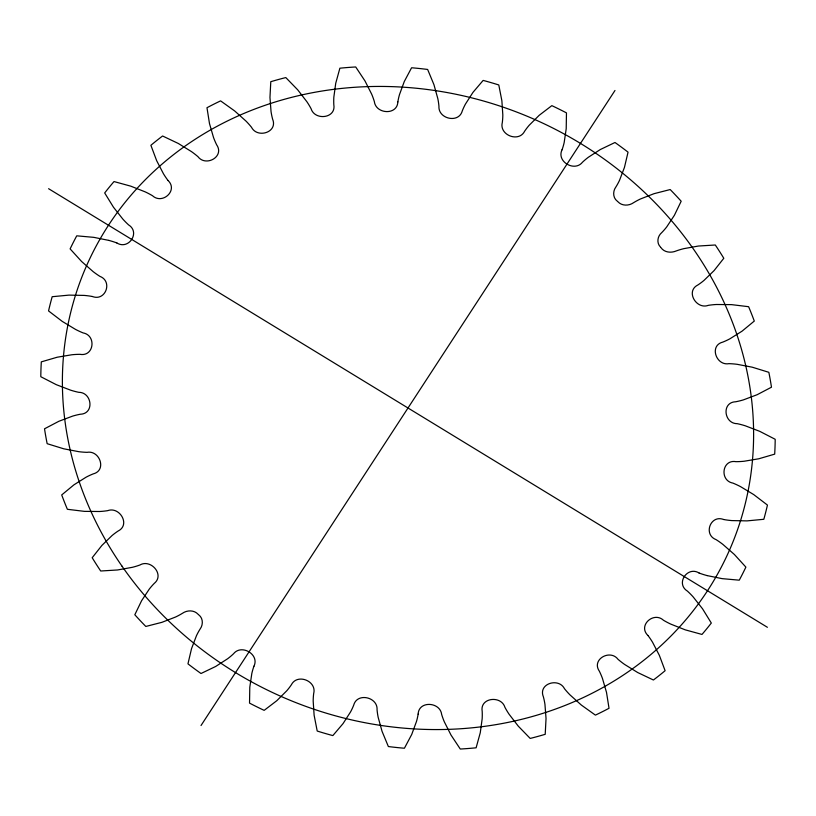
<?xml version="1.0" encoding="UTF-8"?>
<svg xmlns="http://www.w3.org/2000/svg" width="816" height="816" viewBox="0 0 816 816"><rect width="100%" height="100%" fill="white"/><g stroke="black" fill="none" stroke-linecap="round" stroke-linejoin="round"><path stroke-width="1.22" d="M397.861 101.908C397.259 115.566 375.839 114.148 374.35 101.572A78.316 70.207 24.3 0 0 371.668 94.156L365.007 80.978L355.715 66.963A373.473 334.815 24.3 0 0 339.884 68.197L335.733 83.263L333.846 97.104A78.316 70.207 24.3 0 0 333.815 104.734C336.253 118.493 314.772 120.829 311.069 108.681A78.316 70.207 24.3 0 0 306.918 101.776L297.728 89.852L285.804 77.571A373.473 334.815 24.3 0 0 270.79 81.692L269.963 97.461L271.045 111.598A78.316 70.207 24.3 0 0 272.626 119.207C278.072 132.345 257.346 138.761 251.512 127.286A78.316 70.207 24.3 0 0 246.055 121.156L234.682 110.956L220.595 100.878A373.473 334.815 24.3 0 0 206.978 107.722L209.488 123.593L213.517 137.486A78.316 70.207 24.3 0 0 216.638 144.789C224.828 156.59 205.877 167.178 197.972 156.682A78.316 70.207 24.3 0 0 191.413 151.572L178.296 143.463L162.588 135.997A373.473 334.815 24.3 0 0 150.889 145.289L156.652 160.66L163.455 173.767A78.316 70.207 24.3 0 0 168.014 180.479M418.139 714.092C418.741 700.434 440.161 701.852 441.65 714.428A78.316 70.207 24.3 0 0 444.332 721.844L450.993 735.022L460.285 749.037A373.473 334.815 24.3 0 0 476.116 747.803L480.267 732.737L482.154 718.896A78.316 70.207 24.3 0 0 482.185 711.266C479.747 697.507 501.228 695.171 504.931 707.319A78.316 70.207 24.3 0 0 509.082 714.224L518.272 726.148L530.196 738.429A373.473 334.815 24.3 0 0 545.21 734.308L546.037 718.539L544.955 704.402A78.316 70.207 24.3 0 0 543.374 696.793C537.928 683.655 558.654 677.239 564.488 688.714A78.316 70.207 24.3 0 0 569.945 694.844L581.318 705.044L595.405 715.122A373.473 334.815 24.3 0 0 609.022 708.278L606.512 692.407L602.483 678.514A78.316 70.207 24.3 0 0 599.362 671.211C591.172 659.41 610.123 648.822 618.028 659.318A78.316 70.207 24.3 0 0 624.587 664.428L637.704 672.537L653.412 680.003A373.473 334.815 24.3 0 0 665.111 670.711L659.348 655.34L652.545 642.233A78.316 70.207 24.3 0 0 647.986 635.521M253.929 666.254C259.825 654.473 241.444 643.702 233.509 653.789A78.316 70.207 24.3 0 1 227.664 658.726L215.679 666.468L201.011 673.506A373.473 334.815 24.3 0 1 187.955 663.857L191.536 648.628L196.472 635.684A78.316 70.207 24.3 0 1 200.073 629.085C203.317 624.842 203.225 618.089 198.655 614.785M562.071 149.746C556.175 161.527 574.556 172.298 582.491 162.211A78.316 70.207 24.3 0 1 588.336 157.274L600.321 149.532L614.989 142.494A373.473 334.815 24.3 0 1 628.045 152.143L624.464 167.372L619.528 180.316A78.316 70.207 24.3 0 1 615.927 186.915C612.683 191.158 612.775 197.911 617.345 201.215M201.022 725.516L614.978 90.484M92.381 296.504C105.56 301.634 112.996 281.336 99.929 276.379A78.316 70.207 24.3 0 1 93.106 271.595L81.61 261.508L70.125 248.89A373.473 334.815 24.3 0 1 76.735 235.824L93.83 237.354L108.885 240.404M723.619 519.496C710.44 514.366 703.004 534.664 716.071 539.621A78.316 70.207 24.3 0 1 722.894 544.405L734.39 554.492L745.875 567.11A373.473 334.815 24.3 0 1 739.265 580.176L722.17 578.646L707.115 575.596M116.851 242.954C128.551 250.328 140.689 232.427 128.612 224.91A78.316 70.207 24.3 0 1 122.808 219.055L113.475 207.223L104.683 192.953A373.473 334.815 24.3 0 1 114.016 181.56L130.733 186.15L145.105 191.831A78.316 70.207 24.3 0 1 152.51 195.728C162.394 204.898 178.459 190.342 168.014 180.479M699.149 573.046C687.449 565.672 675.311 583.573 687.388 591.09A78.316 70.207 24.3 0 1 693.192 596.945L702.525 608.777L711.317 623.047A373.473 334.815 24.3 0 1 701.984 634.44L685.267 629.85L670.895 624.169A78.316 70.207 24.3 0 1 663.49 620.272C653.606 611.102 637.541 625.658 647.986 635.521M48.593 188.7L767.407 627.3M617.814 201.634C621.843 206.152 628.942 206.009 633.644 202.643A78.316 70.207 24.3 0 1 640.509 198.951L654.085 193.667L670.191 189.547A373.473 334.815 24.3 0 1 681.176 201.236L674.404 215.281L666.743 226.868A78.316 70.207 24.3 0 1 661.776 232.57C657.492 236.099 656.309 243.066 660.562 247.115M198.186 614.366C194.157 609.848 187.058 609.991 182.356 613.357A78.316 70.207 24.3 0 1 175.491 617.049L161.915 622.333L145.809 626.453A373.473 334.815 24.3 0 1 134.824 614.764L141.596 600.719L149.257 589.132A78.316 70.207 24.3 0 1 154.224 583.43C164.985 574.79 150.776 558.593 139.873 565.019A78.316 70.207 24.3 0 1 132.253 567.334L117.606 569.966L100.694 571.006A373.473 334.815 24.3 0 1 92.198 557.726L101.908 545.414L111.965 535.622A78.316 70.207 24.3 0 1 118.126 531.022C130.754 524.79 119.646 506.206 107.692 510.653A78.316 70.207 24.3 0 1 99.613 511.499L84.456 511.367L67.381 509.296A373.473 334.815 24.3 0 1 61.71 494.935L73.97 484.816L86.068 477.207A78.316 70.207 24.3 0 1 93.177 473.902C107.039 470.465 99.807 449.993 87.057 452.339A78.316 70.207 24.3 0 1 78.826 451.687L63.74 448.8L47.155 443.69A373.473 334.815 24.3 0 1 44.523 428.798L58.874 421.28L72.532 416.14A78.316 70.207 24.3 0 1 80.315 414.232C94.687 413.794 92.024 392.251 78.754 392.323A78.316 70.207 24.3 0 1 70.686 390.191L56.263 384.662L40.8 376.706A373.473 334.815 24.3 0 1 41.31 361.865L57.202 357.224L71.89 354.756A78.316 70.207 24.3 0 1 80.05 354.338C94.166 356.827 96.512 335.284 83.099 332.908A78.316 70.207 24.3 0 1 75.5 329.389L62.291 321.422L48.552 310.927A373.473 334.815 24.3 0 1 52.183 296.708L69.003 295.117L84.17 295.412A78.316 70.207 24.3 0 1 92.381 296.494M660.94 247.605C664.234 252.491 671.048 253.174 676.127 250.981A78.316 70.207 24.3 0 1 683.747 248.666L698.394 246.034L715.306 244.994A373.473 334.815 24.3 0 1 723.802 258.274L714.092 270.586L704.035 280.378A78.316 70.207 24.3 0 1 697.874 284.978C685.246 291.21 696.354 309.794 708.308 305.347A78.316 70.207 24.3 0 1 716.387 304.501L731.544 304.633L748.619 306.704A373.473 334.815 24.3 0 1 754.29 321.065L742.03 331.184L729.932 338.793A78.316 70.207 24.3 0 1 722.823 342.098C708.961 345.535 716.193 366.007 728.943 363.661A78.316 70.207 24.3 0 1 737.174 364.313L752.26 367.2L768.845 372.31A373.473 334.815 24.3 0 1 771.477 387.202L757.126 394.72L743.468 399.86A78.316 70.207 24.3 0 1 735.685 401.768C721.313 402.206 723.976 423.749 737.246 423.677A78.316 70.207 24.3 0 1 745.314 425.809L759.737 431.338L775.2 439.294A373.473 334.815 24.3 0 1 774.69 454.135L758.798 458.776L744.11 461.244A78.316 70.207 24.3 0 1 735.95 461.662C721.834 459.173 719.488 480.716 732.901 483.092A78.316 70.207 24.3 0 1 740.5 486.611L753.709 494.578L767.448 505.073A373.473 334.815 24.3 0 1 763.817 519.292L746.997 520.883L731.83 520.588A78.316 70.207 24.3 0 1 723.619 519.506M108.885 240.414A78.316 70.207 24.3 0 1 116.851 242.944M397.851 101.908A78.316 70.207 24.3 0 1 399.503 94.554L404.277 81.539L411.59 67.759A373.473 334.815 24.3 0 1 427.635 69.452L433.949 84.67L437.815 98.593A78.316 70.207 24.3 0 1 438.937 106.243C438.059 118.963 458.878 123.757 462.295 110.854A78.316 70.207 24.3 0 1 465.467 104.05L472.974 92.371L483.154 80.407A373.473 334.815 24.3 0 1 498.79 84.956L501.881 100.786L502.819 114.923A78.316 70.207 24.3 0 1 502.319 122.512C498.964 134.997 518.752 142.882 524.637 131.213A78.316 70.207 24.3 0 1 529.227 125.225L539.172 115.321L551.84 105.641A373.473 334.815 24.3 0 1 566.467 112.883L566.212 128.714L564.172 142.525A78.316 70.207 24.3 0 1 562.081 149.746M707.115 575.586A78.316 70.207 24.3 0 1 699.149 573.056M418.149 714.092A78.316 70.207 24.3 0 1 416.497 721.446L411.723 734.461L404.41 748.241A373.473 334.815 24.3 0 1 388.365 746.548L382.051 731.33L378.185 717.407A78.316 70.207 24.3 0 1 377.063 709.757C377.941 697.037 357.122 692.243 353.705 705.146A78.316 70.207 24.3 0 1 350.533 711.95L343.026 723.629L332.846 735.593A373.473 334.815 24.3 0 1 317.21 731.044L314.119 715.214L313.181 701.077A78.316 70.207 24.3 0 1 313.681 693.488C317.036 681.003 297.248 673.118 291.363 684.787A78.316 70.207 24.3 0 1 286.773 690.775L276.828 700.679L264.16 710.359A373.473 334.815 24.3 0 1 249.533 703.117L249.788 687.286L251.828 673.475A78.316 70.207 24.3 0 1 253.919 666.254M121.992 566.151A351.512 315.119 24.3 0 0 719.039 571.414A351.512 315.119 24.3 0 0 382.969 86.445A351.512 315.119 24.3 0 0 121.992 566.151"/></g></svg>
